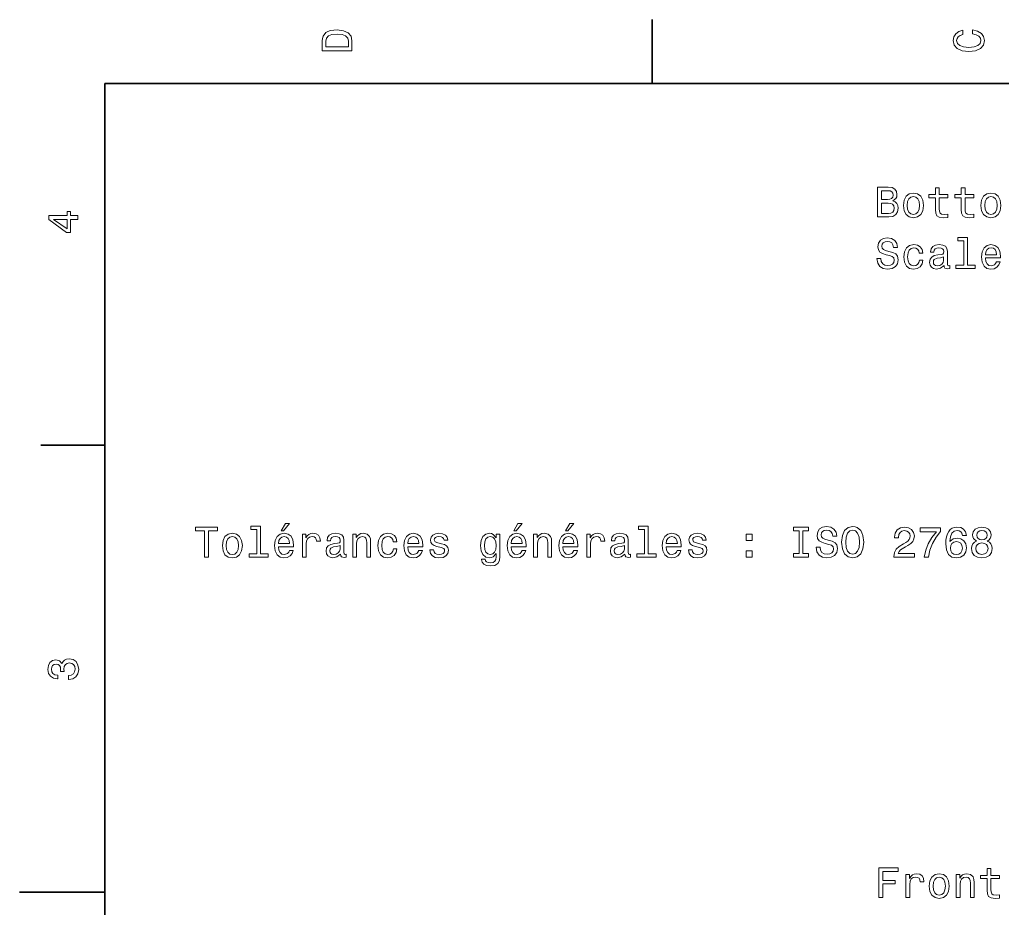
# Model space of a CAD drawing. Extents: x 0 to 297, y 0 to 210.
# Drawn here: x 0 to 115.4, y 103.1 to 207.5 of the extents above; entities that cross this region are included whole.
import ezdxf

# ---------------------------------------------------------------- set-up
doc = ezdxf.new("R2010")
doc.units = 0

msp = doc.modelspace()

# ---------------------------------------------------------------- linework, layer by layer
at = {"color": 7, "lineweight": 35, "ltscale": 0.1875}
for p, q in [((74.300003, 200), (74.300003, 207.5)), ((10, 157.5), (2.5, 157.5))]:
    msp.add_line(p, q, dxfattribs=at)
at = {"color": 7, "lineweight": 35}
for p, q in [((287, 200), (10, 200)), ((10, 200), (10, 10))]:
    msp.add_line(p, q, dxfattribs=at)
at = {"color": 7, "lineweight": 35, "ltscale": 0.25}
msp.add_line((10, 105), (0, 105), dxfattribs=at)
at = {"color": 7, "lineweight": 13}
for points in [[(35.533215, 204.994965), (35.533215, 203.829971), (39.033215, 203.829971), (39.033215, 204.994965), (38.922264, 205.544678), (38.584366, 205.953171), (38.034657, 206.205338), (37.283215, 206.296112), (36.516644, 206.215424), (36.21405, 206.114563), (35.971977, 205.973343), (35.644165, 205.56485), (35.563473, 205.297562)], [(35.951801, 204.959656), (36.027451, 205.342941), (36.259438, 205.605194), (36.672985, 205.761536), (37.283215, 205.811966), (37.873272, 205.756485), (38.286816, 205.600143), (38.533936, 205.332855), (38.614628, 204.959656), (38.614628, 204.298996), (35.951801, 204.298996)], [(111.93206, 205.817017), (112.35569, 205.716141), (112.658287, 205.549713), (112.844887, 205.317734), (112.905403, 205.045395), (112.814629, 204.71759), (112.54229, 204.460388), (112.098488, 204.28891), (111.483215, 204.233429), (110.872986, 204.28891), (110.424141, 204.455338), (110.151802, 204.71254), (110.055984, 205.045395), (110.106415, 205.287476), (110.247627, 205.494247), (110.474571, 205.655624), (110.787247, 205.766571), (110.787247, 206.245682), (110.308144, 206.094391), (109.94503, 205.832138), (109.718086, 205.474075), (109.637398, 205.045395), (109.763474, 204.510818), (110.116501, 204.10231), (110.696472, 203.840057), (111.483215, 203.749283), (112.269958, 203.840057), (112.84993, 204.10231), (113.208, 204.510818), (113.329041, 205.045395), (113.233215, 205.51442), (112.965927, 205.892654), (112.527161, 206.159943), (111.93206, 206.301163)], [(102.576744, 186.215729), (102.929771, 186.50824), (103.020546, 186.704926), (103.050812, 186.947006), (102.985245, 187.325241), (102.788559, 187.59758), (102.47084, 187.764008), (102.027031, 187.824524), (100.781357, 187.824524), (100.781357, 184.324524), (102.097641, 184.324524), (102.566658, 184.395126), (102.914642, 184.601898), (103.1315, 184.929718), (103.207146, 185.37352), (103.161758, 185.671066), (103.040718, 185.918182), (102.844032, 186.099747)], [(101.931213, 186.37207), (101.245331, 186.37207), (101.245331, 187.40593), (101.971558, 187.40593), (102.243889, 187.375671), (102.435532, 187.284897), (102.551529, 187.128555), (102.591873, 186.896576), (102.546486, 186.664581), (102.425446, 186.503204), (102.218674, 186.402328)], [(103.807289, 185.676102), (103.887985, 185.060837), (104.119972, 184.606949), (104.488129, 184.324524), (104.982361, 184.228699), (105.471558, 184.324524), (105.839714, 184.601898), (106.071701, 185.055786), (106.15744, 185.676102), (106.071701, 186.291382), (105.839714, 186.75032), (105.471558, 187.027695), (104.982361, 187.128555), (104.488129, 187.027695), (104.119972, 186.74527), (103.887985, 186.291382)], [(107.569542, 186.563721), (107.569542, 185.207092), (107.5998, 184.768326), (107.741013, 184.465729), (108.02343, 184.289215), (108.502533, 184.228699), (109.027031, 184.253922), (109.027031, 184.637207), (108.643745, 184.606949), (108.295761, 184.647293), (108.109161, 184.773376), (108.028473, 184.985184), (108.013344, 185.28273), (108.013344, 186.563721), (109.027031, 186.563721), (109.027031, 186.941956), (108.013344, 186.941956), (108.013344, 187.733749), (107.569542, 187.733749), (107.569542, 186.941956), (106.802971, 186.941956), (106.802971, 186.563721)], [(110.60556, 186.563721), (110.60556, 185.207092), (110.635818, 184.768326), (110.777031, 184.465729), (111.059456, 184.289215), (111.538559, 184.228699), (112.063057, 184.253922), (112.063057, 184.637207), (111.679771, 184.606949), (111.331787, 184.647293), (111.145187, 184.773376), (111.064499, 184.985184), (111.04937, 185.28273), (111.04937, 186.563721), (112.063057, 186.563721), (112.063057, 186.941956), (111.04937, 186.941956), (111.04937, 187.733749), (110.60556, 187.733749), (110.60556, 186.941956), (109.838989, 186.941956), (109.838989, 186.563721)], [(112.915359, 185.676102), (112.996056, 185.060837), (113.228043, 184.606949), (113.596199, 184.324524), (114.090431, 184.228699), (114.579628, 184.324524), (114.947784, 184.601898), (115.179771, 185.055786), (115.265503, 185.676102), (115.179771, 186.291382), (114.947784, 186.75032), (114.579628, 187.027695), (114.090431, 187.128555), (113.596199, 187.027695), (113.228043, 186.74527), (112.996056, 186.291382)], [(102.04216, 184.743118), (101.245331, 184.743118), (101.245331, 185.948441), (101.996773, 185.948441), (102.314499, 185.913147), (102.541443, 185.807236), (102.677612, 185.625671), (102.723, 185.363434), (102.677612, 185.086044), (102.551529, 184.894409), (102.339714, 184.778412)], [(104.261185, 185.681152), (104.306572, 186.13504), (104.447784, 186.46286), (104.674728, 186.664581), (104.982361, 186.735184), (105.284958, 186.664581), (105.511902, 186.467896), (105.653114, 186.13504), (105.703545, 185.681152), (105.653114, 185.222214), (105.511902, 184.889359), (105.284958, 184.687637), (104.982361, 184.62207), (104.674728, 184.687637), (104.447784, 184.889359), (104.306572, 185.222214)], [(113.369255, 185.681152), (113.414642, 186.13504), (113.555847, 186.46286), (113.782799, 186.664581), (114.090431, 186.735184), (114.393028, 186.664581), (114.619972, 186.467896), (114.761185, 186.13504), (114.811615, 185.681152), (114.761185, 185.222214), (114.619972, 184.889359), (114.393028, 184.687637), (114.090431, 184.62207), (113.782799, 184.687637), (113.555847, 184.889359), (113.414642, 185.222214)], [(6.833213, 184.02739), (6.833213, 184.481277), (5.965778, 184.481277), (5.965778, 184.98056), (5.56232, 184.98056), (5.56232, 184.481277), (3.408862, 184.481277), (3.408862, 184.022339), (5.521974, 182.489197), (5.965778, 182.489197), (5.965778, 184.02739)], [(5.56232, 182.912827), (3.993876, 184.02739), (5.56232, 184.02739)], [(101.149513, 179.432587), (100.690575, 179.432587), (100.791443, 178.89801), (101.043602, 178.504639), (101.431931, 178.267609), (101.956429, 178.18187), (102.475883, 178.262558), (102.864212, 178.484467), (103.111328, 178.832443), (103.202103, 179.291382), (103.126457, 179.704926), (102.914642, 179.972214), (102.571701, 180.148727), (102.11277, 180.279861), (101.719398, 180.375671), (101.462189, 180.486633), (101.315941, 180.64801), (101.270546, 180.900177), (101.315941, 181.127121), (101.44706, 181.298584), (101.648788, 181.414581), (101.92617, 181.454926), (102.208588, 181.404495), (102.430489, 181.268326), (102.576744, 181.041382), (102.647346, 180.733749), (103.106285, 180.733749), (103.106285, 180.743835), (103.025589, 181.217896), (102.788559, 181.570923), (102.415359, 181.792831), (101.911041, 181.868469), (101.457146, 181.792831), (101.104118, 181.581009), (100.877174, 181.253204), (100.796486, 180.829575), (100.862045, 180.451324), (101.053688, 180.194122), (101.356285, 180.022644), (101.769829, 179.891525), (102.178329, 179.775528), (102.48597, 179.664581), (102.672569, 179.503204), (102.738129, 179.240952), (102.677612, 178.973663), (102.521271, 178.771927), (102.284241, 178.645844), (101.976601, 178.605499), (101.633659, 178.66098), (101.371414, 178.822357), (101.204987, 179.08461)], [(110.893028, 181.525528), (110.893028, 178.650894), (109.980202, 178.650894), (109.980202, 178.277695), (112.244614, 178.277695), (112.244614, 178.650894), (111.33683, 178.650894), (111.33683, 181.898727), (110.19706, 181.898727), (110.19706, 181.525528)], [(105.6632, 180.088211), (106.101959, 180.088211), (106.011185, 180.491669), (105.794327, 180.809402), (105.456429, 181.006088), (105.01767, 181.081726), (104.533516, 180.980865), (104.165359, 180.698441), (103.933372, 180.239517), (103.852684, 179.624237), (103.928329, 179.014008), (104.155273, 178.56012), (104.513344, 178.277695), (105.002541, 178.18187), (105.436256, 178.257523), (105.774155, 178.46933), (106.006142, 178.802185), (106.107002, 179.245987), (105.683372, 179.245987), (105.607727, 178.963577), (105.466515, 178.751755), (105.264786, 178.620636), (105.01767, 178.580292), (104.71003, 178.645844), (104.488129, 178.84758), (104.351959, 179.175385), (104.306572, 179.639374), (104.351959, 180.093262), (104.493172, 180.421066), (104.720116, 180.622803), (105.01767, 180.693405), (105.279915, 180.64801), (105.476601, 180.532013), (105.607727, 180.340378)], [(108.583229, 178.630722), (108.583229, 178.615585), (108.608444, 178.444122), (108.684097, 178.32309), (109.001816, 178.227264), (109.248932, 178.267609), (109.248932, 178.61055), (109.143028, 178.595413), (109.001816, 178.66098), (108.976601, 178.862717), (108.976601, 180.264725), (108.916084, 180.622803), (108.739571, 180.874954), (108.431931, 181.02626), (107.998215, 181.081726), (107.574585, 181.02121), (107.261902, 180.849747), (107.065216, 180.582443), (106.999657, 180.229431), (106.999657, 180.199158), (107.398071, 180.199158), (107.433372, 180.41098), (107.544327, 180.562271), (107.725883, 180.653061), (107.983086, 180.688354), (108.230202, 180.663147), (108.406715, 180.587494), (108.512627, 180.456375), (108.547928, 180.274811), (108.527756, 180.063004), (108.44706, 179.957092), (108.245331, 179.906662), (107.867088, 179.866318), (107.433372, 179.775528), (107.125732, 179.614151), (106.944183, 179.361984), (106.888702, 178.988785), (106.939133, 178.65593), (107.095474, 178.408813), (107.347641, 178.252472), (107.695618, 178.197006), (108.164642, 178.302917)], [(113.434814, 179.503204), (115.21003, 179.503204), (115.215073, 179.709976), (115.134384, 180.289948), (114.912476, 180.723663), (114.559456, 180.985901), (114.090431, 181.081726), (113.6315, 180.980865), (113.278473, 180.698441), (113.051529, 180.239517), (112.97084, 179.634323), (113.046486, 179.014008), (113.27343, 178.56012), (113.621414, 178.277695), (114.075302, 178.18187), (114.468674, 178.247437), (114.791443, 178.4189), (115.028473, 178.691238), (115.164642, 179.054352), (114.725883, 179.054352), (114.635101, 178.852615), (114.503975, 178.701324), (114.130783, 178.580292), (113.843315, 178.635757), (113.626457, 178.812271), (113.485245, 179.099747), (113.434814, 179.488068)], [(113.434814, 179.876404), (113.490288, 180.22438), (113.626457, 180.481583), (113.833229, 180.637924), (114.10556, 180.693405), (114.372856, 180.637924), (114.579628, 180.481583), (114.705704, 180.22438), (114.751099, 179.876404)], [(108.532799, 179.225815), (108.472275, 178.963577), (108.310898, 178.761841), (108.068817, 178.630722), (107.771271, 178.585327), (107.579628, 178.61055), (107.443459, 178.691238), (107.357727, 178.832443), (107.332504, 179.029129), (107.352684, 179.205643), (107.433372, 179.331726), (107.756142, 179.472946), (108.164642, 179.533463), (108.532799, 179.654495)], [(21.714352, 144.364441), (22.178329, 144.364441), (22.178329, 147.440811), (23.237408, 147.440811), (23.237408, 147.864441), (20.650232, 147.864441), (20.650232, 147.440811), (21.714352, 147.440811)], [(27.857004, 147.612274), (27.857004, 144.73764), (26.94418, 144.73764), (26.94418, 144.364441), (29.208588, 144.364441), (29.208588, 144.73764), (28.300808, 144.73764), (28.300808, 147.985474), (27.161037, 147.985474), (27.161037, 147.612274)], [(30.706429, 147.440811), (31.003979, 147.440811), (31.704987, 148.298157), (31.210751, 148.298157)], [(58.030632, 147.440811), (58.328182, 147.440811), (59.02919, 148.298157), (58.534954, 148.298157)], [(64.102676, 147.440811), (64.400223, 147.440811), (65.101234, 148.298157), (64.606995, 148.298157)], [(73.397339, 147.612274), (73.397339, 144.73764), (72.48452, 144.73764), (72.48452, 144.364441), (74.748932, 144.364441), (74.748932, 144.73764), (73.841148, 144.73764), (73.841148, 147.985474), (72.701378, 147.985474), (72.701378, 147.612274)], [(91.542877, 144.788071), (90.897339, 144.788071), (90.897339, 144.364441), (92.652382, 144.364441), (92.652382, 144.788071), (92.006851, 144.788071), (92.006851, 147.440811), (92.652382, 147.440811), (92.652382, 147.864441), (90.897339, 147.864441), (90.897339, 147.440811), (91.542877, 147.440811)], [(94.014061, 145.519333), (93.555122, 145.519333), (93.655991, 144.984756), (93.90815, 144.591385), (94.296478, 144.354355), (94.820976, 144.268616), (95.340431, 144.349304), (95.72876, 144.571213), (95.975876, 144.919189), (96.06665, 145.378128), (95.991005, 145.791672), (95.77919, 146.05896), (95.436249, 146.235474), (94.977318, 146.366608), (94.583946, 146.462418), (94.326736, 146.57338), (94.180489, 146.734756), (94.135094, 146.986923), (94.180489, 147.213867), (94.311607, 147.38533), (94.513336, 147.501328), (94.790718, 147.541672), (95.073135, 147.491241), (95.295036, 147.355072), (95.441292, 147.128128), (95.511894, 146.820496), (95.970833, 146.820496), (95.970833, 146.830582), (95.890137, 147.304642), (95.653107, 147.657669), (95.279907, 147.879578), (94.775589, 147.955215), (94.321693, 147.879578), (93.968666, 147.667755), (93.741722, 147.339951), (93.661034, 146.916321), (93.726593, 146.538071), (93.918236, 146.280869), (94.220833, 146.10939), (94.634377, 145.978271), (95.042877, 145.862274), (95.350517, 145.751328), (95.537117, 145.589951), (95.602676, 145.327698), (95.54216, 145.06041), (95.385818, 144.858673), (95.148788, 144.73259), (94.841148, 144.692245), (94.498207, 144.747726), (94.235962, 144.909103), (94.069534, 145.171356)], [(96.550804, 146.114441), (96.641586, 145.327698), (96.903831, 144.747726), (97.312332, 144.389664), (97.846916, 144.268616), (98.376457, 144.389664), (98.790001, 144.747726), (99.047203, 145.327698), (99.143021, 146.114441), (99.047203, 146.896149), (98.936249, 147.213867), (98.790001, 147.476105), (98.376457, 147.834183), (98.12429, 147.924957), (97.846916, 147.960266), (97.307289, 147.834183), (96.898788, 147.481155), (96.641586, 146.901184)], [(102.688416, 144.364441), (105.09404, 144.364441), (105.09404, 144.798157), (103.192741, 144.798157), (103.298653, 145.035187), (103.480209, 145.231873), (104.040001, 145.589951), (104.337555, 145.741241), (104.67041, 145.958099), (104.90744, 146.210266), (105.04361, 146.507813), (105.09404, 146.845703), (105.008301, 147.269333), (104.771271, 147.602188), (104.408157, 147.814011), (103.93914, 147.889664), (103.454987, 147.803925), (103.086838, 147.566895), (102.8498, 147.188644), (102.769112, 146.689362), (102.769112, 146.618759), (103.228043, 146.618759), (103.228043, 146.659103), (103.27343, 147.002045), (103.409599, 147.254211), (103.626457, 147.415588), (103.913925, 147.471069), (104.206429, 147.420639), (104.423286, 147.294556), (104.564499, 147.09787), (104.614929, 146.850754), (104.579628, 146.618759), (104.48381, 146.422073), (104.322426, 146.25061), (104.100525, 146.099304), (103.802971, 145.937927), (103.308739, 145.625244), (102.960754, 145.292389), (102.753983, 144.888931), (102.688416, 144.379578)], [(106.253983, 144.364441), (106.763351, 144.364441), (106.929779, 145.196579), (107.222282, 145.973236), (107.635826, 146.694412), (108.175453, 147.370209), (108.175453, 147.788788), (105.774879, 147.788788), (105.774879, 147.329865), (107.691307, 147.329865), (107.136551, 146.649017), (106.717964, 145.937927), (106.425453, 145.181442)], [(111.201393, 146.921356), (111.105576, 147.329865), (110.883667, 147.632446), (110.540733, 147.824097), (110.096924, 147.889664), (109.799377, 147.854355), (109.542168, 147.75853), (109.315224, 147.602188), (109.123581, 147.380295), (108.97229, 147.102921), (108.861336, 146.765015), (108.790733, 146.366608), (108.770561, 145.917755), (108.85125, 145.201614), (109.098366, 144.682159), (109.49678, 144.369492), (110.041451, 144.26358), (110.530647, 144.354355), (110.903847, 144.591385), (111.14592, 144.964584), (111.231651, 145.438644), (111.14592, 145.917755), (110.913933, 146.285904), (110.555862, 146.517899), (110.112053, 146.598587), (109.63295, 146.497726), (109.274879, 146.210266), (109.350533, 146.765015), (109.511909, 147.163437), (109.759033, 147.400467), (110.101967, 147.481155), (110.354134, 147.440811), (110.545776, 147.3349), (110.671852, 147.158386), (110.737419, 146.921356)], [(112.401688, 146.25061), (112.144478, 146.10939), (111.967964, 145.912704), (111.857018, 145.665588), (111.821716, 145.368042), (111.902405, 144.919189), (112.134392, 144.571213), (112.512634, 144.349304), (113.027046, 144.26358), (113.536407, 144.349304), (113.91465, 144.571213), (114.146645, 144.919189), (114.232376, 145.368042), (114.192032, 145.665588), (114.086121, 145.912704), (113.904564, 146.10939), (113.652405, 146.25061), (113.854134, 146.371643), (113.995346, 146.538071), (114.081078, 146.739807), (114.111336, 146.986923), (114.030647, 147.344986), (113.818832, 147.632446), (113.475891, 147.819046), (113.027046, 147.889664), (112.573151, 147.819046), (112.230217, 147.632446), (112.013359, 147.344986), (111.937706, 146.986923), (111.962921, 146.739807), (112.04866, 146.538071)], [(23.807293, 145.716019), (23.887983, 145.100754), (24.119972, 144.646866), (24.488129, 144.364441), (24.982365, 144.268616), (25.471558, 144.364441), (25.839712, 144.641815), (26.071701, 145.095703), (26.157436, 145.716019), (26.071701, 146.331299), (25.839712, 146.790237), (25.471558, 147.067612), (24.982365, 147.168472), (24.488129, 147.067612), (24.119972, 146.785187), (23.887983, 146.331299)], [(24.261183, 145.721069), (24.306572, 146.174957), (24.447783, 146.502777), (24.674728, 146.704498), (24.982365, 146.775101), (25.284958, 146.704498), (25.511904, 146.507813), (25.653114, 146.174957), (25.703545, 145.721069), (25.653114, 145.262131), (25.511904, 144.929276), (25.284958, 144.727554), (24.982365, 144.661987), (24.674728, 144.727554), (24.447783, 144.929276), (24.306572, 145.262131)], [(30.39879, 145.589951), (32.174007, 145.589951), (32.17905, 145.796722), (32.098358, 146.376694), (31.876457, 146.81041), (31.52343, 147.072647), (31.054409, 147.168472), (30.595478, 147.067612), (30.242451, 146.785187), (30.015507, 146.326263), (29.934814, 145.721069), (30.010464, 145.100754), (30.237408, 144.646866), (30.58539, 144.364441), (31.03928, 144.268616), (31.432652, 144.334183), (31.755419, 144.505646), (31.992451, 144.777985), (32.128616, 145.141098), (31.689857, 145.141098), (31.599079, 144.939362), (31.467955, 144.788071), (31.094757, 144.667038), (30.807293, 144.722504), (30.590433, 144.899017), (30.449223, 145.186493), (30.39879, 145.574814)], [(30.39879, 145.96315), (30.454266, 146.311127), (30.590433, 146.568329), (30.797207, 146.72467), (31.06954, 146.780151), (31.33683, 146.72467), (31.543604, 146.568329), (31.669685, 146.311127), (31.715073, 145.96315)], [(33.212914, 144.364441), (33.656715, 144.364441), (33.656715, 145.912704), (33.702103, 146.285904), (33.838272, 146.553207), (34.060173, 146.714584), (34.357723, 146.770065), (34.579628, 146.734756), (34.746052, 146.633896), (34.846916, 146.462418), (34.882221, 146.230438), (35.33107, 146.230438), (35.27055, 146.638931), (35.104122, 146.931442), (34.826744, 147.107956), (34.448502, 147.168472), (34.191299, 147.128128), (33.969395, 147.027267), (33.772709, 146.855789), (33.616371, 146.62381), (33.616371, 147.072647), (33.212914, 147.072647)], [(37.691299, 144.717468), (37.691299, 144.702332), (37.716515, 144.530869), (37.79216, 144.409836), (38.109886, 144.314011), (38.357002, 144.354355), (38.357002, 144.697296), (38.251099, 144.682159), (38.109886, 144.747726), (38.084671, 144.949463), (38.084671, 146.351471), (38.024151, 146.709549), (37.847641, 146.9617), (37.540001, 147.113007), (37.106285, 147.168472), (36.682655, 147.107956), (36.369972, 146.936493), (36.173286, 146.669189), (36.107727, 146.316177), (36.107727, 146.285904), (36.506142, 146.285904), (36.541443, 146.497726), (36.652393, 146.649017), (36.83395, 146.739807), (37.091156, 146.775101), (37.338272, 146.749893), (37.514786, 146.67424), (37.620693, 146.543121), (37.655998, 146.361557), (37.635822, 146.14975), (37.55513, 146.043839), (37.353401, 145.993408), (36.975159, 145.953064), (36.541443, 145.862274), (36.233807, 145.700897), (36.05225, 145.44873), (35.996773, 145.075531), (36.047207, 144.742676), (36.203545, 144.49556), (36.455708, 144.339218), (36.803688, 144.283752), (37.272713, 144.389664)], [(39.11853, 144.364441), (39.562336, 144.364441), (39.562336, 145.927841), (39.607727, 146.285904), (39.753979, 146.548157), (39.980923, 146.709549), (40.283516, 146.770065), (40.525593, 146.719635), (40.676888, 146.583466), (40.752537, 146.356522), (40.777756, 146.053925), (40.777756, 144.364441), (41.221558, 144.364441), (41.221558, 146.144699), (41.201385, 146.502777), (41.110607, 146.800323), (40.813057, 147.072647), (40.349079, 147.168472), (40.091873, 147.133179), (39.875015, 147.037354), (39.688416, 146.875961), (39.54216, 146.659103), (39.54216, 147.072647), (39.11853, 147.072647)], [(43.879341, 146.174957), (44.3181, 146.174957), (44.227322, 146.578415), (44.010464, 146.896149), (43.672569, 147.092834), (43.233807, 147.168472), (42.749657, 147.067612), (42.3815, 146.785187), (42.149513, 146.326263), (42.068821, 145.710983), (42.14447, 145.100754), (42.371414, 144.646866), (42.729485, 144.364441), (43.218678, 144.268616), (43.652397, 144.344269), (43.990292, 144.556076), (44.222279, 144.888931), (44.323143, 145.332733), (43.899513, 145.332733), (43.823864, 145.050323), (43.682655, 144.838501), (43.480927, 144.707382), (43.233807, 144.667038), (42.92617, 144.73259), (42.704269, 144.934326), (42.5681, 145.262131), (42.522713, 145.726105), (42.5681, 146.180008), (42.709312, 146.507813), (42.936256, 146.709549), (43.233807, 146.780151), (43.496056, 146.734756), (43.692741, 146.618759), (43.823864, 146.427124)], [(45.578907, 145.589951), (47.354122, 145.589951), (47.359165, 145.796722), (47.278473, 146.376694), (47.056572, 146.81041), (46.703545, 147.072647), (46.234528, 147.168472), (45.775593, 147.067612), (45.422569, 146.785187), (45.195621, 146.326263), (45.114929, 145.721069), (45.190578, 145.100754), (45.417522, 144.646866), (45.765507, 144.364441), (46.219398, 144.268616), (46.61277, 144.334183), (46.935535, 144.505646), (47.172569, 144.777985), (47.308731, 145.141098), (46.869972, 145.141098), (46.779194, 144.939362), (46.648071, 144.788071), (46.274872, 144.667038), (45.987408, 144.722504), (45.77055, 144.899017), (45.629341, 145.186493), (45.578907, 145.574814)], [(45.578907, 145.96315), (45.634384, 146.311127), (45.77055, 146.568329), (45.977322, 146.72467), (46.249657, 146.780151), (46.516945, 146.72467), (46.723717, 146.568329), (46.8498, 146.311127), (46.895187, 145.96315)], [(49.552971, 145.942978), (49.124294, 146.043839), (48.806572, 146.159836), (48.700665, 146.396866), (48.730923, 146.563293), (48.83683, 146.684326), (49.008301, 146.759979), (49.255417, 146.790237), (49.492451, 146.759979), (49.67905, 146.669189), (49.800087, 146.533035), (49.850517, 146.351471), (50.284237, 146.351471), (50.284237, 146.361557), (50.208588, 146.689362), (50.001816, 146.946579), (49.67905, 147.107956), (49.255417, 147.168472), (48.826744, 147.107956), (48.514065, 146.941528), (48.317379, 146.694412), (48.256859, 146.381729), (48.302246, 146.079132), (48.443459, 145.867325), (48.675446, 145.716019), (49.013344, 145.610123), (49.50758, 145.489075), (49.810173, 145.363007), (49.890865, 145.262131), (49.921127, 145.11084), (49.875736, 144.92424), (49.7547, 144.783035), (49.558014, 144.692245), (49.295765, 144.661987), (49.018387, 144.692245), (48.816658, 144.798157), (48.680489, 144.969635), (48.625015, 145.206665), (48.196342, 145.206665), (48.266945, 144.803207), (48.473717, 144.510696), (48.801529, 144.334183), (49.255417, 144.268616), (49.729485, 144.334183), (50.077465, 144.510696), (50.28928, 144.793121), (50.364929, 145.16127), (50.309456, 145.478989), (50.153114, 145.695847), (49.895908, 145.837067)], [(56.406715, 144.485474), (56.406715, 147.072647), (55.983082, 147.072647), (55.983082, 146.633896), (55.635101, 147.032303), (55.423283, 147.133179), (55.186253, 147.168472), (54.75758, 147.067612), (54.424725, 146.785187), (54.207867, 146.331299), (54.132217, 145.721069), (54.207867, 145.105789), (54.424725, 144.651901), (54.75758, 144.364441), (55.186253, 144.268616), (55.428326, 144.303925), (55.630058, 144.394699), (55.983082, 144.777985), (55.983082, 144.394699), (55.942738, 144.092102), (55.831787, 143.875244), (55.619968, 143.749161), (55.302246, 143.703781), (55.024868, 143.734039), (54.828182, 143.809692), (54.712189, 143.940811), (54.676888, 144.117325), (54.248211, 144.117325), (54.248211, 144.097153), (54.313774, 143.774384), (54.515503, 143.532303), (54.838268, 143.375961), (55.277031, 143.320496), (55.801525, 143.396149), (56.149509, 143.607956), (56.346195, 143.97612)], [(54.591152, 145.721069), (54.636539, 146.169922), (54.772709, 146.502777), (54.984524, 146.699463), (55.266945, 146.770065), (55.564495, 146.699463), (55.786396, 146.502777), (55.922565, 146.169922), (55.972996, 145.721069), (55.922565, 145.262131), (55.786396, 144.934326), (55.564495, 144.73259), (55.266945, 144.667038), (54.984524, 144.73259), (54.772709, 144.934326), (54.636539, 145.267181)], [(57.722996, 145.589951), (59.498211, 145.589951), (59.503254, 145.796722), (59.422562, 146.376694), (59.200661, 146.81041), (58.847633, 147.072647), (58.378616, 147.168472), (57.919682, 147.067612), (57.566654, 146.785187), (57.33971, 146.326263), (57.259018, 145.721069), (57.334667, 145.100754), (57.561611, 144.646866), (57.909595, 144.364441), (58.363483, 144.268616), (58.756859, 144.334183), (59.079624, 144.505646), (59.316654, 144.777985), (59.452824, 145.141098), (59.014061, 145.141098), (58.923283, 144.939362), (58.79216, 144.788071), (58.418961, 144.667038), (58.131496, 144.722504), (57.914639, 144.899017), (57.773426, 145.186493), (57.722996, 145.574814)], [(57.722996, 145.96315), (57.778469, 146.311127), (57.914639, 146.568329), (58.12141, 146.72467), (58.393745, 146.780151), (58.661037, 146.72467), (58.867809, 146.568329), (58.993889, 146.311127), (59.039276, 145.96315)], [(60.370689, 144.364441), (60.814491, 144.364441), (60.814491, 145.927841), (60.859882, 146.285904), (61.006134, 146.548157), (61.233082, 146.709549), (61.535675, 146.770065), (61.777748, 146.719635), (61.929047, 146.583466), (62.004696, 146.356522), (62.029911, 146.053925), (62.029911, 144.364441), (62.473717, 144.364441), (62.473717, 146.144699), (62.453541, 146.502777), (62.362762, 146.800323), (62.065212, 147.072647), (61.601238, 147.168472), (61.344032, 147.133179), (61.127174, 147.037354), (60.940575, 146.875961), (60.794319, 146.659103), (60.794319, 147.072647), (60.370689, 147.072647)], [(63.79504, 145.589951), (65.570251, 145.589951), (65.575302, 145.796722), (65.494606, 146.376694), (65.272705, 146.81041), (64.919678, 147.072647), (64.450661, 147.168472), (63.991726, 147.067612), (63.638699, 146.785187), (63.411755, 146.326263), (63.331062, 145.721069), (63.406712, 145.100754), (63.633656, 144.646866), (63.98164, 144.364441), (64.435532, 144.268616), (64.828903, 144.334183), (65.151672, 144.505646), (65.388702, 144.777985), (65.524872, 145.141098), (65.086105, 145.141098), (64.995331, 144.939362), (64.864204, 144.788071), (64.491005, 144.667038), (64.203537, 144.722504), (63.986683, 144.899017), (63.84547, 145.186493), (63.79504, 145.574814)], [(63.79504, 145.96315), (63.850513, 146.311127), (63.986683, 146.568329), (64.193451, 146.72467), (64.46579, 146.780151), (64.733078, 146.72467), (64.93985, 146.568329), (65.065933, 146.311127), (65.11132, 145.96315)], [(66.609161, 144.364441), (67.052963, 144.364441), (67.052963, 145.912704), (67.098358, 146.285904), (67.23452, 146.553207), (67.456421, 146.714584), (67.753967, 146.770065), (67.975876, 146.734756), (68.142303, 146.633896), (68.243164, 146.462418), (68.278473, 146.230438), (68.72731, 146.230438), (68.666794, 146.638931), (68.500366, 146.931442), (68.222992, 147.107956), (67.844749, 147.168472), (67.587547, 147.128128), (67.365646, 147.027267), (67.168961, 146.855789), (67.012619, 146.62381), (67.012619, 147.072647), (66.609161, 147.072647)], [(71.08754, 144.717468), (71.08754, 144.702332), (71.112762, 144.530869), (71.188408, 144.409836), (71.506134, 144.314011), (71.75325, 144.354355), (71.75325, 144.697296), (71.647339, 144.682159), (71.506134, 144.747726), (71.480911, 144.949463), (71.480911, 146.351471), (71.420395, 146.709549), (71.243881, 146.9617), (70.936249, 147.113007), (70.502533, 147.168472), (70.078903, 147.107956), (69.76622, 146.936493), (69.569534, 146.669189), (69.503967, 146.316177), (69.503967, 146.285904), (69.90239, 146.285904), (69.937691, 146.497726), (70.048645, 146.649017), (70.230194, 146.739807), (70.487396, 146.775101), (70.73452, 146.749893), (70.911034, 146.67424), (71.016937, 146.543121), (71.052246, 146.361557), (71.032074, 146.14975), (70.951378, 146.043839), (70.749649, 145.993408), (70.371407, 145.953064), (69.937691, 145.862274), (69.630051, 145.700897), (69.448502, 145.44873), (69.393021, 145.075531), (69.443451, 144.742676), (69.599792, 144.49556), (69.851959, 144.339218), (70.199936, 144.283752), (70.668961, 144.389664)], [(75.939133, 145.589951), (77.71434, 145.589951), (77.719391, 145.796722), (77.638695, 146.376694), (77.416794, 146.81041), (77.063766, 147.072647), (76.594749, 147.168472), (76.135818, 147.067612), (75.782791, 146.785187), (75.555847, 146.326263), (75.475151, 145.721069), (75.550797, 145.100754), (75.77774, 144.646866), (76.125732, 144.364441), (76.57962, 144.268616), (76.972992, 144.334183), (77.295761, 144.505646), (77.532791, 144.777985), (77.668961, 145.141098), (77.230194, 145.141098), (77.13942, 144.939362), (77.008293, 144.788071), (76.635094, 144.667038), (76.347626, 144.722504), (76.130768, 144.899017), (75.989563, 145.186493), (75.939133, 145.574814)], [(75.939133, 145.96315), (75.994598, 146.311127), (76.130768, 146.568329), (76.33754, 146.72467), (76.609879, 146.780151), (76.877167, 146.72467), (77.083939, 146.568329), (77.210022, 146.311127), (77.255409, 145.96315)], [(79.913193, 145.942978), (79.484512, 146.043839), (79.166794, 146.159836), (79.060883, 146.396866), (79.091141, 146.563293), (79.197052, 146.684326), (79.368523, 146.759979), (79.615639, 146.790237), (79.852676, 146.759979), (80.039276, 146.669189), (80.160309, 146.533035), (80.210739, 146.351471), (80.644455, 146.351471), (80.644455, 146.361557), (80.56881, 146.689362), (80.362038, 146.946579), (80.039276, 147.107956), (79.615639, 147.168472), (79.186966, 147.107956), (78.874283, 146.941528), (78.677597, 146.694412), (78.617081, 146.381729), (78.662476, 146.079132), (78.80368, 145.867325), (79.035667, 145.716019), (79.373566, 145.610123), (79.867798, 145.489075), (80.170395, 145.363007), (80.251083, 145.262131), (80.281342, 145.11084), (80.235962, 144.92424), (80.114922, 144.783035), (79.918236, 144.692245), (79.655991, 144.661987), (79.378609, 144.692245), (79.17688, 144.798157), (79.04071, 144.969635), (78.985237, 145.206665), (78.556564, 145.206665), (78.627167, 144.803207), (78.833939, 144.510696), (79.161751, 144.334183), (79.615639, 144.268616), (80.089706, 144.334183), (80.437683, 144.510696), (80.649506, 144.793121), (80.725151, 145.16127), (80.669678, 145.478989), (80.513336, 145.695847), (80.256134, 145.837067)], [(85.354836, 146.321213), (86.050797, 146.321213), (86.050797, 147.072647), (85.354836, 147.072647)], [(97.034958, 146.114441), (97.090431, 146.72467), (97.256859, 147.173523), (97.514061, 147.445847), (97.846916, 147.541672), (98.174721, 147.445847), (98.431931, 147.168472), (98.598358, 146.719635), (98.658875, 146.114441), (98.598358, 145.504211), (98.431931, 145.055359), (98.174721, 144.783035), (97.846916, 144.692245), (97.514061, 144.783035), (97.256859, 145.055359), (97.090431, 145.499161)], [(112.416817, 146.946579), (112.457161, 147.168472), (112.578194, 147.339951), (112.769836, 147.445847), (113.027046, 147.486206), (113.279205, 147.445847), (113.470848, 147.339951), (113.591888, 147.168472), (113.637276, 146.946579), (113.591888, 146.719635), (113.470848, 146.543121), (113.279205, 146.427124), (113.027046, 146.391815), (112.769836, 146.432159), (112.578194, 146.543121), (112.457161, 146.719635)], [(37.640865, 145.312561), (37.580345, 145.050323), (37.418964, 144.848587), (37.176888, 144.717468), (36.879341, 144.672073), (36.687698, 144.697296), (36.551529, 144.777985), (36.465794, 144.919189), (36.440578, 145.115875), (36.460751, 145.292389), (36.541443, 145.418472), (36.864208, 145.559692), (37.272713, 145.620209), (37.640865, 145.741241)], [(71.037109, 145.312561), (70.976593, 145.050323), (70.815216, 144.848587), (70.573135, 144.717468), (70.275589, 144.672073), (70.083939, 144.697296), (69.947777, 144.777985), (69.862045, 144.919189), (69.836823, 145.115875), (69.856995, 145.292389), (69.937691, 145.418472), (70.260452, 145.559692), (70.668961, 145.620209), (71.037109, 145.741241)], [(110.742462, 145.433609), (110.686981, 145.115875), (110.545776, 144.87381), (110.318825, 144.712418), (110.036407, 144.661987), (109.738861, 144.712418), (109.511909, 144.868759), (109.365662, 145.11084), (109.320267, 145.428558), (109.370705, 145.741241), (109.511909, 145.978271), (109.743904, 146.129578), (110.05658, 146.185043), (110.328918, 146.129578), (110.545776, 145.983322), (110.686981, 145.746292)], [(112.305862, 145.378128), (112.35125, 145.645416), (112.497505, 145.847153), (112.724449, 145.978271), (113.027046, 146.023666), (113.324593, 145.978271), (113.551544, 145.847153), (113.697792, 145.645416), (113.74823, 145.378128), (113.697792, 145.090668), (113.551544, 144.87381), (113.324593, 144.73259), (113.027046, 144.68721), (112.724449, 144.73259), (112.497505, 144.87381), (112.35125, 145.090668)], [(85.354836, 144.364441), (86.050797, 144.364441), (86.050797, 145.115875), (85.354836, 145.115875)], [(5.73379, 129.979111), (5.769093, 129.979111), (6.253242, 130.059799), (6.616354, 130.296829), (6.848343, 130.670029), (6.934078, 131.164276), (6.848343, 131.688766), (6.626441, 132.082138), (6.273415, 132.334305), (5.819525, 132.425079), (5.521974, 132.384735), (5.279899, 132.273788), (5.0933, 132.092224), (4.957133, 131.850143), (4.684798, 132.177963), (4.251081, 132.293961), (3.857709, 132.218307), (3.560158, 132.00145), (3.373559, 131.648422), (3.307997, 131.164276), (3.388689, 130.710388), (3.610591, 130.362396), (3.963617, 130.135452), (4.432637, 130.059799), (4.46794, 130.059799), (4.46794, 130.508652), (4.145173, 130.548996), (3.913184, 130.680115), (3.771974, 130.891937), (3.721542, 131.189484), (3.761888, 131.451736), (3.867795, 131.643372), (4.039265, 131.759369), (4.271254, 131.804764), (4.518372, 131.759369), (4.684798, 131.638336), (4.785663, 131.426514), (4.815922, 131.139053), (4.810879, 130.942368), (5.209294, 130.942368), (5.199208, 131.189484), (5.244596, 131.507217), (5.365634, 131.744247), (5.56232, 131.885452), (5.819525, 131.935883), (6.112032, 131.880417), (6.328891, 131.734161), (6.465058, 131.502167), (6.510447, 131.194534), (6.460014, 130.876801), (6.308718, 130.644821), (6.066643, 130.498566), (5.73379, 130.443085)], [(100.912476, 104.364441), (101.3815, 104.364441), (101.3815, 105.973228), (102.854118, 105.973228), (102.854118, 106.391815), (101.3815, 106.391815), (101.3815, 107.440811), (103.192017, 107.440811), (103.192017, 107.864441), (100.912476, 107.864441)], [(113.641586, 106.603638), (113.641586, 105.247009), (113.671844, 104.808243), (113.813057, 104.505653), (114.095474, 104.32914), (114.574585, 104.268623), (115.099075, 104.293839), (115.099075, 104.677124), (114.71579, 104.646858), (114.367813, 104.68721), (114.181213, 104.813286), (114.100517, 105.025101), (114.085388, 105.322655), (114.085388, 106.603638), (115.099075, 106.603638), (115.099075, 106.981873), (114.085388, 106.981873), (114.085388, 107.773666), (113.641586, 107.773666), (113.641586, 106.981873), (112.875015, 106.981873), (112.875015, 106.603638)], [(104.104843, 104.364441), (104.548645, 104.364441), (104.548645, 105.912712), (104.594032, 106.285912), (104.730202, 106.5532), (104.952103, 106.714584), (105.249657, 106.770058), (105.471558, 106.734756), (105.637985, 106.633896), (105.738846, 106.462425), (105.774155, 106.230438), (106.223, 106.230438), (106.162476, 106.638939), (105.996056, 106.931442), (105.718674, 107.107956), (105.340431, 107.168472), (105.083229, 107.128128), (104.861328, 107.027267), (104.664642, 106.855797), (104.508301, 106.62381), (104.508301, 107.072655), (104.104843, 107.072655)], [(106.843315, 105.716026), (106.924004, 105.100754), (107.155998, 104.646858), (107.524155, 104.364441), (108.018387, 104.268623), (108.507584, 104.364441), (108.875732, 104.641815), (109.107727, 105.095711), (109.193459, 105.716026), (109.107727, 106.331299), (108.875732, 106.79023), (108.507584, 107.067612), (108.018387, 107.168472), (107.524155, 107.067612), (107.155998, 106.785187), (106.924004, 106.331299)], [(107.297203, 105.721069), (107.342598, 106.174957), (107.483803, 106.502769), (107.710754, 106.704498), (108.018387, 106.775101), (108.320984, 106.704498), (108.547928, 106.507813), (108.689133, 106.174957), (108.739571, 105.721069), (108.689133, 105.262138), (108.547928, 104.929283), (108.320984, 104.727554), (108.018387, 104.661995), (107.710754, 104.727554), (107.483803, 104.929283), (107.342598, 105.262138)], [(110.01046, 104.364441), (110.454269, 104.364441), (110.454269, 105.927841), (110.499657, 106.285912), (110.645912, 106.548157), (110.872856, 106.709541), (111.175446, 106.770058), (111.417526, 106.719627), (111.568817, 106.583458), (111.64447, 106.356514), (111.669685, 106.053925), (111.669685, 104.364441), (112.113487, 104.364441), (112.113487, 106.144699), (112.093315, 106.502769), (112.002533, 106.800323), (111.704987, 107.072655), (111.241013, 107.168472), (110.983803, 107.133171), (110.766945, 107.037354), (110.580345, 106.875969), (110.434097, 106.659111), (110.434097, 107.072655), (110.01046, 107.072655)]]:
    msp.add_lwpolyline(points, close=True, dxfattribs=at)

doc.saveas('drawing.dxf')
